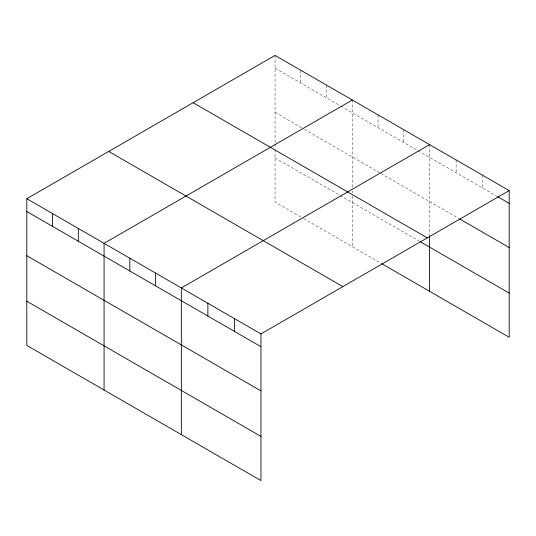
<?xml version="1.0" encoding="UTF-8"?>
<svg xmlns="http://www.w3.org/2000/svg" width="536" height="536" viewBox="0 0 536 536"><rect width="100%" height="100%" fill="white"/><g stroke="black" fill="none" stroke-linecap="round" stroke-linejoin="round"><path stroke-width="0.4" stroke-dasharray="2.68 2.01" d="M275.048 55.402L275.048 143.266M275.048 68.186L340.159 105.773M340.869 106.188L417.423 150.388M418.14 150.797L497.006 196.33M275.048 112.372L303.664 128.895M304.381 129.31L380.225 173.095M380.935 173.503L458.997 218.574M275.048 157.899L339.442 195.077M340.159 195.486L419.574 241.341M300.803 216.953L275.048 202.085L275.048 149.765M303.664 218.608L380.935 263.216M482.661 175.272L482.661 188.049M456.123 159.949L456.123 172.726M429.591 144.626L429.591 234.929M403.829 129.759L403.829 142.536M378.074 114.885L378.074 127.669M352.32 100.018L352.32 187.875M352.32 191.131L352.32 192.752M352.32 196.009L352.32 246.694M326.565 85.144L326.565 97.927M300.803 70.276L300.803 83.053M275.048 144.077L275.048 148.954"/><path stroke-width="0.8" d="M26.8 198.729L260.952 333.915L260.952 480.598L26.8 345.412L26.8 198.729L275.048 55.402L509.2 190.588L509.2 337.271L381.652 263.632M352.32 100.018L104.071 243.337L104.071 390.02M429.591 144.626L181.342 287.953L181.342 434.636M260.952 333.915L509.2 190.588M497.723 196.745L509.2 203.372M459.714 218.983L509.2 247.558M193.127 102.704L427.279 237.89M420.284 241.749L509.2 293.085M108.721 151.433L342.873 286.619M26.8 211.512L260.952 346.698M26.8 255.699L260.952 390.885M26.8 301.225L260.952 436.411M429.591 235.74L429.591 291.309M234.413 318.592L234.413 331.375M207.874 303.276L207.874 316.052M155.581 273.079L155.581 285.862M129.826 258.211L129.826 270.988M78.316 228.47L78.316 241.254M52.555 213.603L52.555 226.38"/></g></svg>
